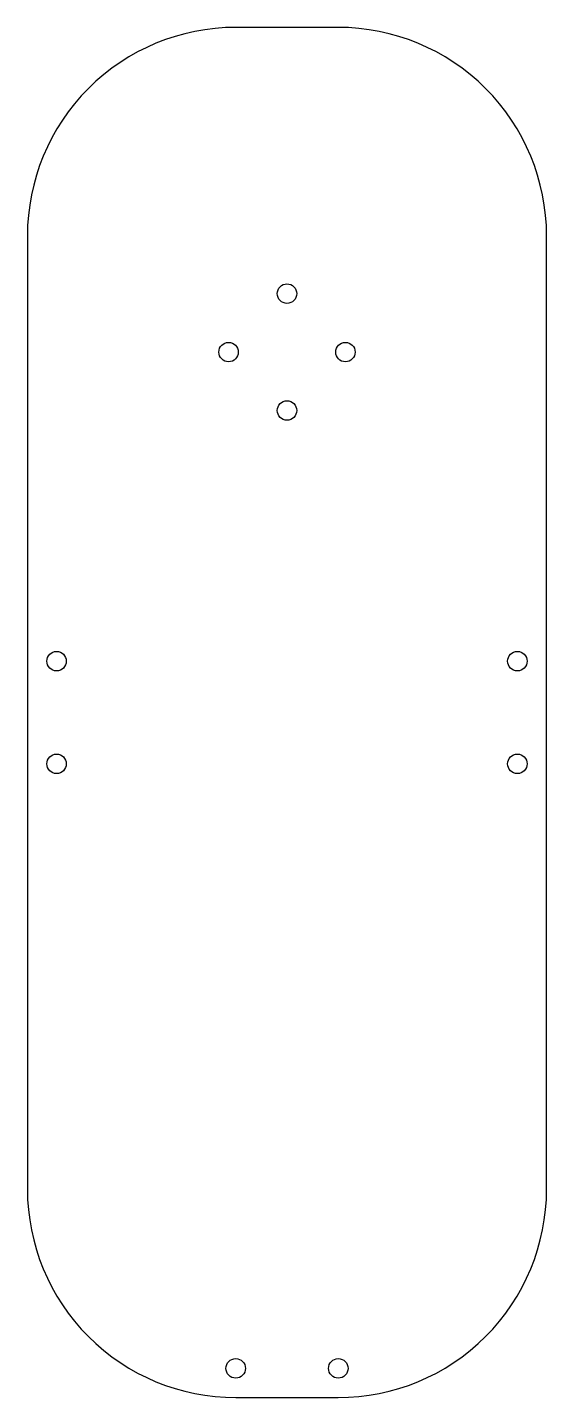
# Model space of a CAD drawing. Header units: millimetres. Extents: x -50 to 30, y -303 to -92.
import ezdxf

# ---------------------------------------------------------------- set-up
doc = ezdxf.new("R2010")
doc.units = ezdxf.units.MM
doc.layers.get('0').update_dxf_attribs({"linetype": 'CONTINUOUS'})

msp = doc.modelspace()

# ---------------------------------------------------------------- linework, layer by layer
msp.add_lwpolyline([(-17.58, -92.17, 0.414214), (-49.68, -124.27), (-49.68, -271.07, 0.414214), (-17.58, -303.17), (-1.78, -303.17, 0.414214), (30.32, -271.07), (30.32, -124.27, 0.414214), (-1.78, -92.17)], format="xyb", close=True)
for centre in [(-9.68, -133.17), (-18.68, -142.17), (-0.68, -142.17), (-9.68, -151.17), (-45.18, -189.77), (25.82, -189.77), (-45.18, -205.57), (25.82, -205.57), (-17.58, -298.67), (-1.78, -298.67)]:
    msp.add_circle(centre, 1.5)

doc.saveas('drawing.dxf')
